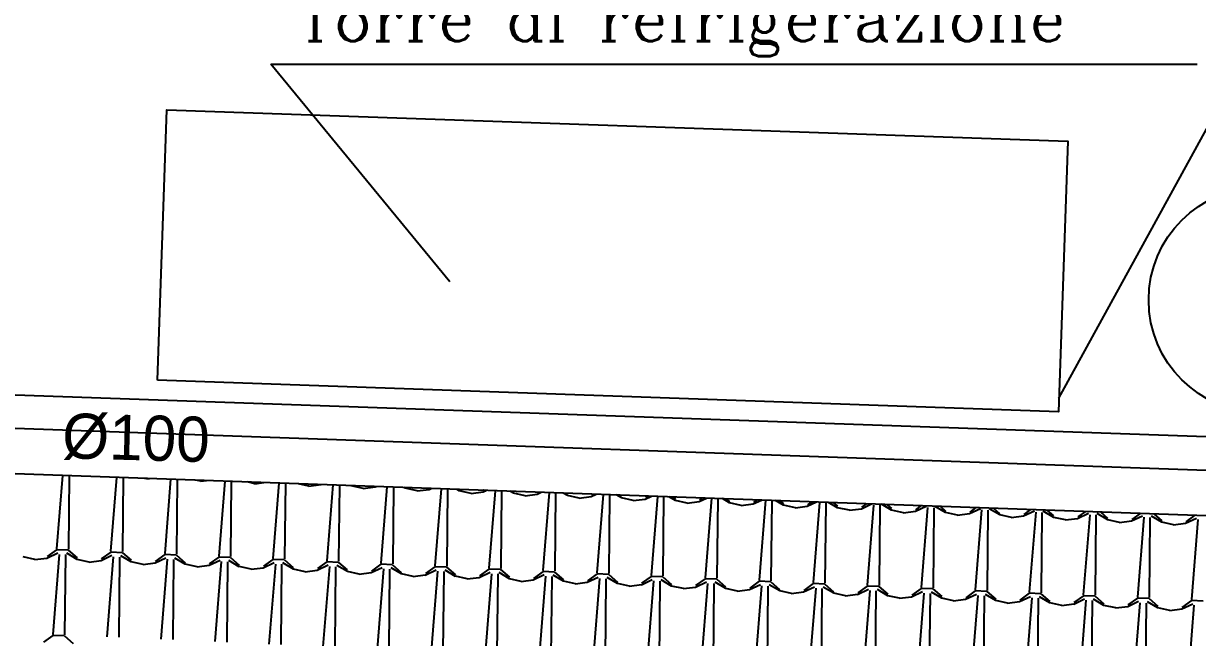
# Model space of a CAD drawing. Extents: x 1037 to 14540, y 1034 to 18285.
# Drawn here: x 8689 to 9209, y 2053 to 2325 of the extents above; entities that cross this region are included whole.
import ezdxf

# ---------------------------------------------------------------- set-up
doc = ezdxf.new("R2010")
doc.units = 0
doc.header["$LTSCALE"] = 100
doc.header["$MEASUREMENT"] = 0
doc.layers.get('0').update_dxf_attribs({"color": 240, "linetype": 'CONTINUOUS'})
for name, color, linetype in [('proiezioni', 252, 'CONTINUOUS'), ('retini copertura', 32, 'CONTINUOUS'), ('testi di progetto', 7, 'CONTINUOUS')]:
    doc.layers.add(name, color=color, linetype=linetype)
doc.styles.add('GREEKS', font='greeks')
doc.styles.add('TESTI', font='ROMANC.SHX', dxfattribs={"height": 0.2})

# ---------------------------------------------------------------- blocks, each defined once
blk = doc.blocks.new('*X1854')
at = {"color": 0}
for p, q in [((33.664, 21.2334), (33.638, 20.9083)), ((33.6937, 21.2324), (33.6905, 20.9063)), ((33.9039, 21.225), (33.8777, 20.8976)), ((33.9334, 21.2239), (33.9303, 20.8955)), ((34.0385, 21.2183), (34.0282, 21.2206)), ((34.0384, 21.2183), (34.05, 21.2198)), ((34.1438, 21.2165), (34.1175, 20.8869)), ((34.1732, 21.2155), (34.17, 20.8848)), ((34.2782, 21.2076), (34.2557, 21.2126)), ((34.2782, 21.2076), (34.3037, 21.2109)), ((34.3838, 21.2081), (34.3572, 20.8761)), ((34.413, 21.2071), (34.4098, 20.8741)), ((34.518, 21.1969), (34.4832, 21.2046)), ((34.518, 21.1969), (34.5573, 21.202)), ((34.6237, 21.1997), (34.597, 20.8654)), ((34.6528, 21.1986), (34.6495, 20.8633)), ((34.7577, 21.1861), (34.7107, 21.1966)), ((34.7577, 21.1861), (34.8109, 21.1931)), ((34.8109, 21.193), (34.8111, 21.1931)), ((34.8637, 21.1912), (34.8368, 20.8547)), ((34.8926, 21.1902), (34.8893, 20.8526)), ((34.9451, 21.187), (34.9427, 21.1884)), ((34.9975, 21.1754), (34.9451, 21.187)), ((34.9975, 21.1754), (35.0507, 21.1823)), ((35.0507, 21.1823), (35.0553, 21.1845)), ((35.1036, 21.1828), (35.0765, 20.844)), ((35.1323, 21.1818), (35.1291, 20.8419)), ((35.1849, 21.1763), (35.1783, 21.1802)), ((35.2373, 21.1647), (35.1849, 21.1763)), ((35.2372, 21.1647), (35.2904, 21.1716)), ((35.2904, 21.1716), (35.2996, 21.1759)), ((35.3435, 21.1743), (35.3163, 20.8332)), ((35.3721, 21.1733), (35.3688, 20.8311)), ((35.4246, 21.1656), (35.4139, 21.1719)), ((35.477, 21.1539), (35.4247, 21.1656)), ((35.477, 21.154), (35.5302, 21.1609)), ((35.5302, 21.1608), (35.5439, 21.1673)), ((35.5317, 21.1677), (35.5312, 21.1674)), ((35.5835, 21.1659), (35.556, 20.8225)), ((35.6119, 21.1649), (35.6086, 20.8204)), ((35.6644, 21.1548), (35.6495, 21.1636)), ((35.662, 21.1631), (35.6639, 21.1615)), ((35.7168, 21.1432), (35.6644, 21.1549)), ((35.7168, 21.1432), (35.77, 21.1502)), ((35.77, 21.1501), (35.7882, 21.1587)), ((35.7745, 21.1592), (35.771, 21.1567)), ((35.8234, 21.1575), (35.7958, 20.8118)), ((35.8517, 21.1565), (35.8483, 20.8097)), ((35.9042, 21.1441), (35.885, 21.1553)), ((35.899, 21.1548), (35.9037, 21.1508)), ((36.0097, 21.1394), (36.0325, 21.1501)), ((36.0173, 21.1507), (36.0108, 21.146)), ((36.0634, 21.149), (36.0355, 20.8011)), ((35.9565, 21.1325), (35.9042, 21.1441)), ((35.9565, 21.1325), (36.0097, 21.1394)), ((36.0915, 21.148), (36.0881, 20.7989)), ((36.1439, 21.1334), (36.1206, 21.147)), ((36.136, 21.1465), (36.1435, 21.14)), ((36.1963, 21.1218), (36.1439, 21.1334)), ((36.1963, 21.1218), (36.2495, 21.1287)), ((36.2495, 21.1286), (36.2768, 21.1415)), ((36.26, 21.1421), (36.2505, 21.1353)), ((36.3033, 21.1406), (36.2753, 20.7904)), ((36.3312, 21.1396), (36.3278, 20.7882)), ((36.3837, 21.1226), (36.3562, 21.1387)), ((36.373, 21.1381), (36.3832, 21.1293)), ((36.4361, 21.111), (36.3837, 21.1227)), ((36.436, 21.111), (36.4892, 21.118)), ((36.4892, 21.1179), (36.5211, 21.1329)), ((36.5028, 21.1336), (36.4903, 21.1245)), ((36.5432, 21.1322), (36.5151, 20.7796)), ((36.571, 21.1312), (36.5676, 20.7775)), ((36.6234, 21.1119), (36.5918, 21.1305)), ((36.61, 21.1298), (36.623, 21.1186)), ((36.6758, 21.1003), (36.6235, 21.112)), ((36.6758, 21.1003), (36.729, 21.1072)), ((36.729, 21.1072), (36.7654, 21.1243)), ((36.7456, 21.125), (36.73, 21.1138)), ((36.7832, 21.1235), (36.7548, 20.7689)), ((36.8108, 21.1224), (36.8074, 20.7667)), ((36.8632, 21.1012), (36.8274, 21.1222)), ((36.847, 21.1215), (36.8627, 21.1079)), ((36.9156, 21.0896), (36.8632, 21.1012)), ((36.9688, 21.0965), (37.0097, 21.1158)), ((36.9884, 21.1165), (36.9698, 21.1031)), ((37.0229, 21.1128), (36.9946, 20.7582)), ((37.0505, 21.1117), (37.0471, 20.756)), ((37.103, 21.0905), (37.063, 21.1139)), ((37.084, 21.1131), (37.1025, 21.0971)), ((37.2085, 21.0857), (37.2539, 21.1072)), ((37.2312, 21.108), (37.2096, 21.0923)), ((37.2627, 21.1021), (37.2343, 20.7475)), ((37.2903, 21.101), (37.2869, 20.7453)), ((37.3427, 21.0797), (37.2986, 21.1056)), ((37.321, 21.1048), (37.3423, 21.0864)), ((37.4483, 21.075), (37.4968, 21.0979)), ((37.474, 21.0994), (37.4493, 21.0816)), ((36.9156, 21.0896), (36.9688, 21.0965)), ((37.1553, 21.0789), (37.103, 21.0905)), ((37.1553, 21.0789), (37.2085, 21.0858)), ((37.3951, 21.0681), (37.3427, 21.0798)), ((37.3951, 21.0681), (37.4483, 21.0751)), ((37.5024, 21.0913), (37.4741, 20.7367)), ((37.5301, 21.0902), (37.5266, 20.7345)), ((37.5825, 21.069), (37.5362, 21.0961)), ((37.558, 21.0965), (37.582, 21.0757)), ((37.6349, 21.0574), (37.5825, 21.069)), ((37.6348, 21.0574), (37.688, 21.0643)), ((37.688, 21.0643), (37.7366, 21.0872)), ((37.7168, 21.0909), (37.6891, 21.0709)), ((37.7422, 21.0806), (37.7138, 20.726)), ((37.7698, 21.0795), (37.7664, 20.7238)), ((37.8222, 21.0583), (37.776, 21.0854)), ((37.795, 21.0881), (37.8218, 21.0649)), ((37.8746, 21.0467), (37.8223, 21.0583)), ((37.8746, 21.0467), (37.9278, 21.0536)), ((37.9278, 21.0536), (37.9763, 21.0764)), ((37.9596, 21.0824), (37.9288, 21.0602)), ((37.982, 21.0699), (37.9536, 20.7153)), ((38.0096, 21.0688), (38.0061, 20.7131)), ((38.062, 21.0476), (38.0157, 21.0747)), ((38.032, 21.0798), (38.0616, 21.0542)), ((38.1144, 21.0359), (38.062, 21.0476)), ((38.1676, 21.0428), (38.2161, 21.0657)), ((38.2024, 21.0738), (38.1686, 21.0494)), ((38.2217, 21.0592), (38.1934, 20.7046)), ((38.2493, 21.058), (38.2459, 20.7023)), ((38.3018, 21.0368), (38.2555, 21.064)), ((38.269, 21.0715), (38.3013, 21.0435)), ((38.4073, 21.0321), (38.4558, 21.055)), ((38.4452, 21.0653), (38.4084, 21.0387)), ((38.4615, 21.0485), (38.4331, 20.6939)), ((38.4891, 21.0473), (38.4857, 20.6916)), ((38.5415, 21.0261), (38.4953, 21.0532)), ((38.506, 21.0631), (38.5411, 21.0328)), ((38.688, 21.0567), (38.6481, 21.028)), ((38.1144, 21.036), (38.1676, 21.0429)), ((38.3541, 21.0252), (38.3018, 21.0369)), ((38.3541, 21.0252), (38.4073, 21.0321)), ((38.5939, 21.0145), (38.5415, 21.0261)), ((38.5939, 21.0145), (38.6471, 21.0214)), ((38.6471, 21.0214), (38.6956, 21.0443)), ((38.7012, 21.0377), (38.6729, 20.6831)), ((33.5951, 20.867), (33.6437, 20.8899)), ((33.6381, 20.9039), (33.5962, 20.8736)), ((33.6898, 20.9016), (33.6381, 20.9039)), ((33.6898, 20.9016), (33.7289, 20.8677)), ((33.8779, 20.8932), (33.8359, 20.8629)), ((33.9296, 20.8908), (33.8779, 20.8932)), ((33.9296, 20.8908), (33.9686, 20.857)), ((33.542, 20.8601), (33.4896, 20.8718)), ((33.5419, 20.8602), (33.5951, 20.8671)), ((33.6493, 20.8833), (33.621, 20.5287)), ((33.677, 20.8823), (33.6735, 20.5266)), ((33.7293, 20.861), (33.6831, 20.8882)), ((33.7817, 20.8494), (33.7294, 20.8611)), ((33.7817, 20.8494), (33.8349, 20.8564)), ((33.8349, 20.8563), (33.8834, 20.8792)), ((33.8891, 20.8726), (33.8607, 20.518)), ((33.9167, 20.8716), (33.9133, 20.5159)), ((33.9691, 20.8503), (33.9228, 20.8774)), ((34.0215, 20.8387), (33.9691, 20.8503)), ((34.0215, 20.8387), (34.0746, 20.8456)), ((34.0747, 20.8456), (34.1232, 20.8685)), ((34.1176, 20.8824), (34.0757, 20.8522)), ((34.1288, 20.8618), (34.1005, 20.5072)), ((34.1693, 20.8801), (34.1177, 20.8824)), ((34.1565, 20.8609), (34.153, 20.5052)), ((34.2089, 20.8396), (34.1626, 20.8667)), ((34.1693, 20.8801), (34.2084, 20.8462)), ((34.2612, 20.828), (34.2089, 20.8396)), ((34.3144, 20.8348), (34.3629, 20.8577)), ((34.3574, 20.8717), (34.3155, 20.8415)), ((34.3686, 20.8511), (34.3402, 20.4965)), ((34.4091, 20.8694), (34.3574, 20.8717)), ((34.3962, 20.8501), (34.3928, 20.4944)), ((34.4486, 20.8288), (34.4024, 20.856)), ((34.4091, 20.8694), (34.4482, 20.8355)), ((34.5542, 20.8241), (34.6027, 20.847)), ((34.5972, 20.861), (34.5552, 20.8307)), ((34.6084, 20.8404), (34.58, 20.4858)), ((34.6488, 20.8587), (34.5972, 20.861)), ((34.636, 20.8394), (34.6326, 20.4837)), ((34.6884, 20.8181), (34.6421, 20.8452)), ((34.6488, 20.8587), (34.6879, 20.8248)), ((34.8369, 20.8503), (34.795, 20.82)), ((34.8886, 20.8479), (34.8369, 20.8502)), ((34.8886, 20.8479), (34.9277, 20.8141)), ((35.0767, 20.8395), (35.0347, 20.8093)), ((35.1284, 20.8372), (35.0767, 20.8395)), ((35.1284, 20.8372), (35.1674, 20.8033)), ((34.2612, 20.828), (34.3144, 20.8349)), ((34.501, 20.8172), (34.4486, 20.8289)), ((34.501, 20.8172), (34.5542, 20.8242)), ((34.7408, 20.8065), (34.6884, 20.8182)), ((34.7407, 20.8065), (34.7939, 20.8134)), ((34.7939, 20.8134), (34.8425, 20.8363)), ((34.8481, 20.8297), (34.8198, 20.4751)), ((34.8757, 20.8287), (34.8723, 20.473)), ((34.9281, 20.8074), (34.8819, 20.8345)), ((34.9805, 20.7958), (34.9282, 20.8074)), ((34.9805, 20.7958), (35.0337, 20.8027)), ((35.0337, 20.8027), (35.0822, 20.8256)), ((35.0879, 20.8189), (35.0595, 20.4644)), ((35.1155, 20.8179), (35.1121, 20.4622)), ((35.1679, 20.7967), (35.1216, 20.8238)), ((35.2203, 20.7851), (35.1679, 20.7967)), ((35.2203, 20.7851), (35.2734, 20.792)), ((35.2735, 20.7919), (35.322, 20.8148)), ((35.3164, 20.8288), (35.2745, 20.7985)), ((35.3276, 20.8082), (35.2993, 20.4536)), ((35.3681, 20.8265), (35.3165, 20.8288)), ((35.3553, 20.8072), (35.3518, 20.4515)), ((35.4077, 20.7859), (35.3614, 20.8131)), ((35.3681, 20.8265), (35.4072, 20.7926)), ((35.46, 20.7743), (35.4077, 20.786)), ((35.5132, 20.7812), (35.5617, 20.8041)), ((35.5562, 20.8181), (35.5143, 20.7878)), ((35.5674, 20.7975), (35.539, 20.4429)), ((35.6079, 20.8158), (35.5562, 20.8181)), ((35.595, 20.7965), (35.5916, 20.4408)), ((35.6474, 20.7752), (35.6012, 20.8023)), ((35.6079, 20.8158), (35.647, 20.7819)), ((35.753, 20.7705), (35.8015, 20.7934)), ((35.796, 20.8073), (35.754, 20.7771)), ((35.8072, 20.7868), (35.7788, 20.4322)), ((35.8476, 20.805), (35.796, 20.8073)), ((35.8348, 20.7857), (35.8313, 20.43)), ((35.8872, 20.7645), (35.8409, 20.7916)), ((35.8476, 20.805), (35.8867, 20.7711)), ((36.0357, 20.7966), (35.9938, 20.7664)), ((36.0874, 20.7943), (36.0357, 20.7966)), ((36.0874, 20.7943), (36.1265, 20.7604)), ((36.2755, 20.7859), (36.2335, 20.7556)), ((36.3272, 20.7836), (36.2755, 20.7859)), ((35.46, 20.7743), (35.5132, 20.7813)), ((35.6998, 20.7636), (35.6474, 20.7752)), ((35.6998, 20.7636), (35.753, 20.7705)), ((35.9396, 20.7529), (35.8872, 20.7645)), ((35.9395, 20.7529), (35.9927, 20.7598)), ((35.9927, 20.7598), (36.0412, 20.7826)), ((36.0469, 20.7761), (36.0186, 20.4215)), ((36.0745, 20.775), (36.0711, 20.4193)), ((36.1269, 20.7537), (36.0807, 20.7809)), ((36.1793, 20.7421), (36.127, 20.7538)), ((36.1793, 20.7422), (36.2325, 20.7491)), ((36.2325, 20.749), (36.281, 20.7719)), ((36.2867, 20.7653), (36.2583, 20.4107)), ((36.3143, 20.7643), (36.3109, 20.4086)), ((36.3667, 20.743), (36.3204, 20.7702)), ((36.3272, 20.7836), (36.3662, 20.7497)), ((36.4191, 20.7314), (36.3667, 20.7431)), ((36.4191, 20.7314), (36.4722, 20.7383)), ((36.4723, 20.7383), (36.5208, 20.7612)), ((36.5152, 20.7752), (36.4733, 20.7449)), ((36.5264, 20.7546), (36.4981, 20.4)), ((36.5669, 20.7728), (36.5153, 20.7752)), ((36.554, 20.7535), (36.5506, 20.3978)), ((36.6065, 20.7323), (36.5602, 20.7594)), ((36.5669, 20.7728), (36.606, 20.739)), ((36.6588, 20.7207), (36.6065, 20.7323)), ((36.712, 20.7276), (36.7605, 20.7505)), ((36.755, 20.7644), (36.7131, 20.7342)), ((36.7662, 20.7439), (36.7378, 20.3893)), ((36.8067, 20.7621), (36.755, 20.7644)), ((36.7938, 20.7428), (36.7904, 20.3871)), ((36.8462, 20.7216), (36.8, 20.7487)), ((36.8067, 20.7621), (36.8458, 20.7282)), ((36.9518, 20.7168), (37.0003, 20.7397)), ((36.9948, 20.7537), (36.9528, 20.7234)), ((37.0059, 20.7332), (36.9776, 20.3786)), ((37.0464, 20.7514), (36.9948, 20.7537)), ((37.086, 20.7108), (37.0397, 20.738)), ((37.0464, 20.7514), (37.0855, 20.7175)), ((37.2345, 20.743), (37.1926, 20.7127)), ((37.2862, 20.7407), (37.2345, 20.743)), ((37.2862, 20.7407), (37.3253, 20.7068)), ((36.6588, 20.7207), (36.712, 20.7276)), ((36.8986, 20.71), (36.8462, 20.7216)), ((36.8986, 20.71), (36.9518, 20.7169)), ((37.0336, 20.7321), (37.0301, 20.3764)), ((37.1384, 20.6992), (37.086, 20.7109)), ((37.1383, 20.6992), (37.1915, 20.7062)), ((37.1915, 20.7061), (37.24, 20.729)), ((37.2457, 20.7225), (37.2173, 20.3679)), ((37.2733, 20.7214), (37.2699, 20.3656)), ((37.3257, 20.7001), (37.2795, 20.7272)), ((37.3781, 20.6885), (37.3258, 20.7002)), ((37.3781, 20.6885), (37.4313, 20.6954)), ((37.4313, 20.6954), (37.4798, 20.7183)), ((37.4743, 20.7323), (37.4323, 20.702)), ((37.4855, 20.7117), (37.4571, 20.3571)), ((37.526, 20.7299), (37.4743, 20.7322)), ((37.5131, 20.7106), (37.5096, 20.3549)), ((37.5655, 20.6894), (37.5192, 20.7165)), ((37.526, 20.7299), (37.565, 20.6961)), ((37.6179, 20.6778), (37.5655, 20.6894)), ((37.6179, 20.6778), (37.671, 20.6847)), ((37.6711, 20.6847), (37.7196, 20.7076)), ((37.714, 20.7215), (37.6721, 20.6913)), ((37.7252, 20.701), (37.6969, 20.3464)), ((37.7657, 20.7192), (37.7141, 20.7215)), ((37.7528, 20.6999), (37.7494, 20.3442)), ((37.8053, 20.6787), (37.759, 20.7058)), ((37.7657, 20.7192), (37.8048, 20.6853)), ((37.9108, 20.6739), (37.9593, 20.6968)), ((37.9538, 20.7108), (37.9119, 20.6805)), ((37.965, 20.6903), (37.9366, 20.3357)), ((38.0055, 20.7085), (37.9538, 20.7108)), ((37.9926, 20.6892), (37.9892, 20.3334)), ((38.045, 20.6679), (37.9988, 20.6951)), ((38.0055, 20.7085), (38.0446, 20.6746)), ((38.1506, 20.6632), (38.1991, 20.6861)), ((38.1936, 20.7001), (38.1516, 20.6698)), ((38.2452, 20.6978), (38.1936, 20.7001)), ((38.2848, 20.6572), (38.2385, 20.6843)), ((38.2453, 20.6978), (38.2843, 20.6639)), ((38.4333, 20.6893), (38.3914, 20.6591)), ((38.485, 20.687), (38.4333, 20.6893)), ((38.485, 20.687), (38.5241, 20.6531)), ((37.8576, 20.6671), (37.8053, 20.6787)), ((37.8576, 20.6671), (37.9108, 20.674)), ((38.0974, 20.6563), (38.045, 20.668)), ((38.0974, 20.6563), (38.1506, 20.6633)), ((38.2047, 20.6796), (38.1764, 20.325)), ((38.2323, 20.6784), (38.2289, 20.3227)), ((38.3372, 20.6456), (38.2848, 20.6572)), ((38.3371, 20.6456), (38.3903, 20.6525)), ((38.3903, 20.6525), (38.4388, 20.6754)), ((38.4445, 20.6688), (38.4161, 20.3142)), ((38.4721, 20.6677), (38.4687, 20.312)), ((38.5245, 20.6465), (38.4783, 20.6736)), ((38.5769, 20.6349), (38.5246, 20.6465)), ((38.5769, 20.6349), (38.6301, 20.6418)), ((38.6301, 20.6418), (38.6786, 20.6646)), ((38.6731, 20.6786), (38.6311, 20.6484)), ((38.6842, 20.6581), (38.6559, 20.3035)), ((38.7248, 20.6763), (38.6731, 20.6786)), ((33.6211, 20.5243), (33.5792, 20.494)), ((33.6728, 20.5219), (33.6211, 20.5243)), ((33.6728, 20.5219), (33.7119, 20.4881))]:
    blk.add_line(p, q, dxfattribs=at)

msp = doc.modelspace()

# ---------------------------------------------------------------- linework, layer by layer
at = {"layer": 'proiezioni'}
for p, q in [((9147.88, 2158.94), (9386.65, 2594.1)), ((8877.63, 2210.52), (8798.32, 2307.02)), ((8798.32, 2307.02), (9209.32, 2307.02)), ((9829.68, 2105.13), (6765.29, 2212.89)), ((9825.55, 2120.28), (7316.29, 2208.1)), ((9815.92, 2085.6), (6734.38, 2193.96))]:
    msp.add_line(p, q, dxfattribs=at)
msp.add_lwpolyline([(8747.91, 2166.91), (8752.11, 2286.84), (9151.86, 2272.85), (9147.67, 2152.92)], close=True, dxfattribs=at)
msp.add_circle((9237.74, 2202.46), 50, dxfattribs=at)

# ---------------------------------------------------------------- block references
at = {"layer": 'retini copertura', "xscale": 100, "yscale": 100, "zscale": 100}
msp.add_blockref('*X1854', (5339.41, 1.3), dxfattribs=at)

# ---------------------------------------------------------------- texts
at = {"layer": 'proiezioni', "style": 'TESTI'}
msp.add_text('Torre di refrigerazione', height=20, dxfattribs=at).set_placement((8809.78, 2317.2))
at = {"layer": 'testi di progetto', "style": 'GREEKS'}
msp.add_text('%%C100', height=20, rotation=358.4504, dxfattribs=at).set_placement((8705.48, 2132.31))

doc.saveas('drawing.dxf')
